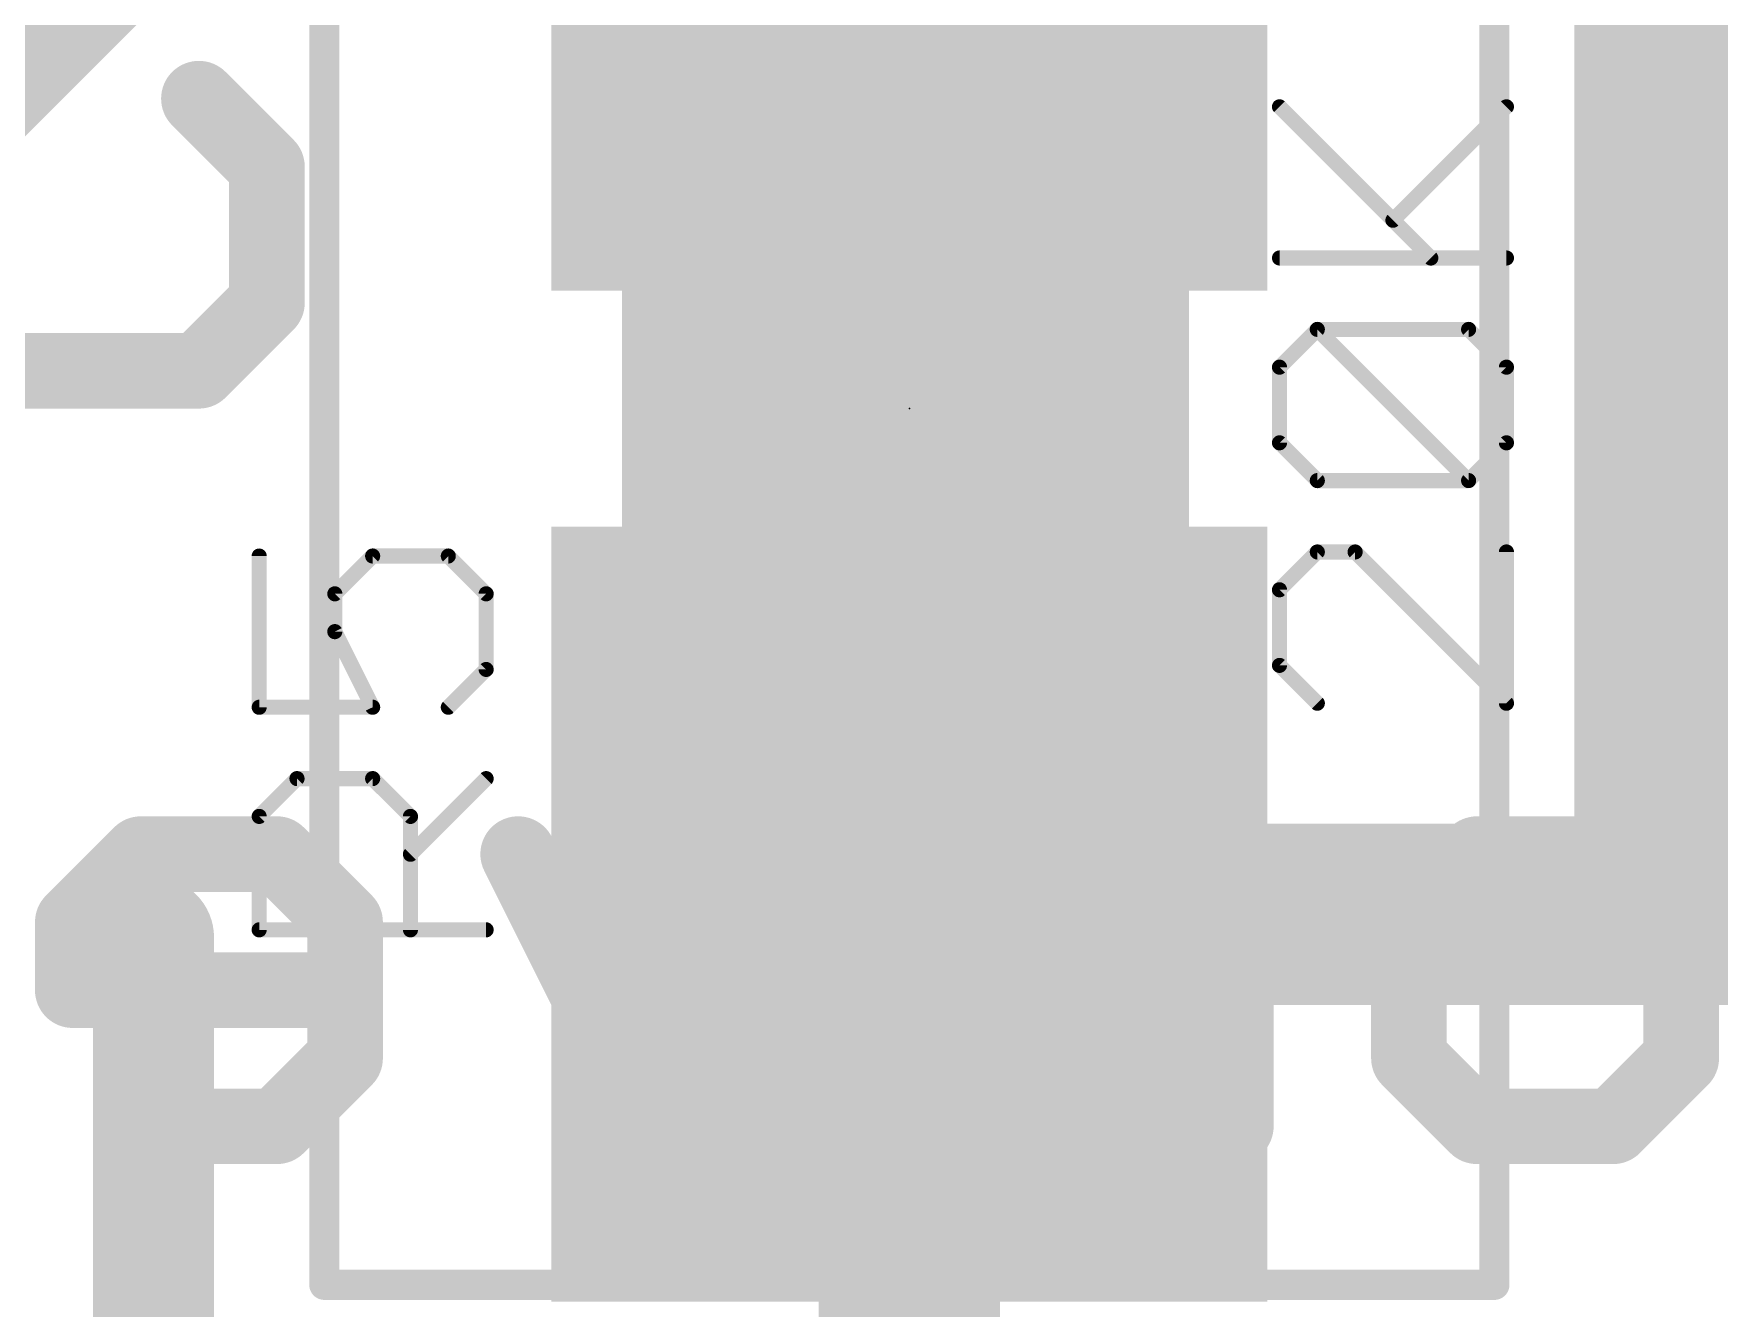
# Model space of a CAD drawing. Extents: x 0 to 108, y -11 to 13.
# Drawn here: x 4.879 to 7.711, y 3.186 to 5.329 of the extents above; entities that cross this region are included whole.
import ezdxf

# ---------------------------------------------------------------- set-up
doc = ezdxf.new("R2010")
doc.units = 0
for name, color, linetype in [('1', 12, 'CONTINUOUS'), ('16', 132, 'CONTINUOUS'), ('21', 41, 'CONTINUOUS'), ('22', 40, 'CONTINUOUS'), ('23', 53, 'CONTINUOUS'), ('25', 253, 'CONTINUOUS'), ('27', 1, 'CONTINUOUS'), ('29', 253, 'CONTINUOUS'), ('31', 4, 'CONTINUOUS'), ('35', 253, 'CONTINUOUS'), ('39', 12, 'CONTINUOUS'), ('51', 53, 'CONTINUOUS')]:
    doc.layers.add(name, color=color, linetype=linetype)

# ---------------------------------------------------------------- blocks, each defined once
blk = doc.blocks.new('RECT')
blk.add_solid([(-0.5, -0.5), (0.5, -0.5), (-0.5, 0.5), (0.5, 0.5)])

msp = doc.modelspace()

# ---------------------------------------------------------------- linework, layer by layer
at = {"layer": '1', "const_width": 0.3048}
for points in [[(7.62, 3.849), (7.62, 10.16)], [(4.699, 5.207), (5.207, 5.715)], [(6.35, 3.849), (7.62, 3.849)], [(7.62, 3.849), (8.89, 3.849)]]:
    msp.add_lwpolyline(points, dxfattribs=at)
at = {"layer": '1', "const_width": 0.1524}
for points in [[(6.35, 3.9252, 1), (6.35, 3.7728)], [(7.62, 3.9252, 1), (7.62, 3.7728)], [(7.62, 3.7728, 1), (7.62, 3.9252)], [(7.5438, 3.849, 1), (7.6962, 3.849)]]:
    msp.add_lwpolyline(points, format="xyb", dxfattribs=at)
at = {"layer": '16', "const_width": 0.3048}
msp.add_lwpolyline([(6.35, 7.366), (6.35, 1.27)], dxfattribs=at)
at = {"layer": '21'}
for points, const_width in [([(5.2705, 5.1057), (5.1561, 5.2201)], 0.127), ([(5.2705, 4.8769), (5.2705, 5.1057)], 0.127), ([(5.1561, 4.7625), (5.2705, 4.8769)], 0.127), ([(4.6985, 4.7625), (5.1561, 4.7625)], 0.127), ([(5.08, 0), (5.08, 3.81)], 0.2032)]:
    msp.add_lwpolyline(points, dxfattribs=dict(at, const_width=const_width))
for points, const_width in [([(5.1786, 5.2425, 1), (5.1337, 5.1976)], 0.0635), ([(5.3022, 5.1057, 1), (5.2388, 5.1057)], 0.0635), ([(5.248, 5.0832, 1), (5.293, 5.1281)], 0.0635), ([(5.293, 4.8544, 1), (5.248, 4.8993)], 0.0635), ([(5.2388, 4.8769, 1), (5.3022, 4.8769)], 0.0635), ([(5.1337, 4.785, 1), (5.1786, 4.74)], 0.0635), ([(5.1561, 4.7308, 1), (5.1561, 4.7942)], 0.0635), ([(5.1308, 3.81, 1), (5.0292, 3.81)], 0.1016)]:
    msp.add_lwpolyline(points, format="xyb", dxfattribs=dict(at, const_width=const_width))
at = {"layer": '22', "const_width": 0.127}
for points in [[(5.0586, 3.9501), (4.9442, 3.8357)], [(5.2874, 3.9501), (5.0586, 3.9501)], [(5.4018, 3.8357), (5.2874, 3.9501)], [(5.9214, 3.4925), (5.6926, 3.9501)], [(6.1502, 3.9501), (5.9214, 3.4925)], [(6.5555, 3.9501), (6.4411, 3.8357)], [(6.8986, 3.9501), (6.5555, 3.9501)], [(6.8986, 3.4925), (6.8986, 3.9501)], [(7.1895, 3.8357), (7.3039, 3.9501)], [(7.3039, 3.9501), (7.5327, 3.9501)], [(7.5327, 3.9501), (7.6471, 3.8357)], [(4.9442, 3.8357), (4.9442, 3.7213)], [(5.4018, 3.6069), (5.4018, 3.8357)], [(6.4411, 3.8357), (6.4411, 3.4925)], [(7.1895, 3.6069), (7.1895, 3.8357)], [(7.6471, 3.8357), (7.6471, 3.6069)], [(4.9442, 3.7213), (5.4018, 3.7213)], [(5.2874, 3.4925), (5.4018, 3.6069)], [(7.3039, 3.4925), (7.1895, 3.6069)], [(7.6471, 3.6069), (7.5327, 3.4925)], [(5.0586, 3.4925), (5.2874, 3.4925)], [(7.5327, 3.4925), (7.3039, 3.4925)]]:
    msp.add_lwpolyline(points, dxfattribs=at)
at = {"layer": '22', "const_width": 0.0635}
for points in [[(5.0586, 3.9818, 1), (5.0586, 3.9183)], [(5.0811, 3.9276, 1), (5.0362, 3.9725)], [(5.3099, 3.9725, 1), (5.265, 3.9276)], [(5.2874, 3.9183, 1), (5.2874, 3.9818)], [(5.721, 3.9643, 1), (5.6642, 3.9359)], [(6.1786, 3.9359, 1), (6.1218, 3.9643)], [(6.5555, 3.9818, 1), (6.5555, 3.9183)], [(6.5779, 3.9276, 1), (6.533, 3.9725)], [(6.9304, 3.9501, 1), (6.8669, 3.9501)], [(6.8986, 3.9183, 1), (6.8986, 3.9818)], [(7.3039, 3.9818, 1), (7.3039, 3.9183)], [(7.3263, 3.9276, 1), (7.2814, 3.9725)], [(7.5551, 3.9725, 1), (7.5102, 3.9276)], [(7.5327, 3.9183, 1), (7.5327, 3.9818)], [(4.976, 3.8357, 1), (4.9125, 3.8357)], [(4.9218, 3.8581, 1), (4.9667, 3.8132)], [(5.4336, 3.8357, 1), (5.3701, 3.8357)], [(5.3794, 3.8132, 1), (5.4243, 3.8581)], [(6.4728, 3.8357, 1), (6.4093, 3.8357)], [(6.4186, 3.8581, 1), (6.4635, 3.8132)], [(7.2212, 3.8357, 1), (7.1577, 3.8357)], [(7.167, 3.8581, 1), (7.2119, 3.8132)], [(7.6788, 3.8357, 1), (7.6153, 3.8357)], [(7.6246, 3.8132, 1), (7.6695, 3.8581)], [(4.9442, 3.753, 1), (4.9442, 3.6895)], [(5.4018, 3.6895, 1), (5.4018, 3.753)], [(4.9125, 3.7213, 1), (4.976, 3.7213)], [(5.4243, 3.5844, 1), (5.3794, 3.6293)], [(7.2119, 3.6293, 1), (7.167, 3.5844)], [(7.6695, 3.5844, 1), (7.6246, 3.6293)], [(5.3701, 3.6069, 1), (5.4336, 3.6069)], [(7.1577, 3.6069, 1), (7.2212, 3.6069)], [(7.6153, 3.6069, 1), (7.6788, 3.6069)], [(5.0586, 3.5243, 1), (5.0586, 3.4607)], [(5.265, 3.515, 1), (5.3099, 3.47)], [(5.2874, 3.4607, 1), (5.2874, 3.5243)], [(7.3039, 3.5243, 1), (7.3039, 3.4607)], [(7.2814, 3.47, 1), (7.3263, 3.515)], [(7.5102, 3.515, 1), (7.5551, 3.47)], [(7.5327, 3.4607, 1), (7.5327, 3.5243)], [(5.893, 3.5067, 1), (5.9498, 3.4783)], [(5.893, 3.4783, 1), (5.9498, 3.5067)], [(6.4093, 3.4925, 1), (6.4728, 3.4925)], [(6.8669, 3.4925, 1), (6.9304, 3.4925)]]:
    msp.add_lwpolyline(points, format="xyb", dxfattribs=at)
at = {"layer": '23'}
msp.add_point((6.35, 4.699), dxfattribs=at)
at = {"layer": '25', "const_width": 0.0254}
for points in [[(5.2575, 4.4511), (5.2575, 4.1969)], [(5.3846, 4.3876), (5.4481, 4.4511)], [(5.4481, 4.4511), (5.5752, 4.4511)], [(5.5752, 4.4511), (5.6388, 4.3876)], [(5.3846, 4.324), (5.3846, 4.3876)], [(5.6388, 4.3876), (5.6388, 4.2605)], [(5.4481, 4.1969), (5.3846, 4.324)], [(5.6388, 4.2605), (5.5752, 4.1969)], [(5.2575, 4.1969), (5.4481, 4.1969)], [(5.2575, 4.0134), (5.321, 4.0769)], [(5.321, 4.0769), (5.4481, 4.0769)], [(5.4481, 4.0769), (5.5117, 4.0134)], [(5.5117, 3.9498), (5.6388, 4.0769)], [(5.2575, 3.8227), (5.2575, 4.0134)], [(5.5117, 4.0134), (5.5117, 3.8227)], [(5.6388, 3.8227), (5.2575, 3.8227)]]:
    msp.add_lwpolyline(points, dxfattribs=at)
at = {"layer": '25', "const_width": 0.0127}
for points in [[(5.2638, 4.4511, 1), (5.2511, 4.4511)], [(5.4481, 4.4575, 1), (5.4481, 4.4448)], [(5.4526, 4.4466, 1), (5.4436, 4.4556)], [(5.5797, 4.4556, 1), (5.5708, 4.4466)], [(5.5752, 4.4448, 1), (5.5752, 4.4575)], [(5.3909, 4.3876, 1), (5.3782, 4.3876)], [(5.3801, 4.3921, 1), (5.3891, 4.3831)], [(5.6452, 4.3876, 1), (5.6325, 4.3876)], [(5.6343, 4.3831, 1), (5.6433, 4.3921)], [(5.3903, 4.3269, 1), (5.3789, 4.3212)], [(5.3782, 4.324, 1), (5.3909, 4.324)], [(5.6325, 4.2605, 1), (5.6452, 4.2605)], [(5.6433, 4.256, 1), (5.6343, 4.2649)], [(5.2575, 4.2033, 1), (5.2575, 4.1906)], [(5.2511, 4.1969, 1), (5.2638, 4.1969)], [(5.4425, 4.1941, 1), (5.4538, 4.1997)], [(5.4481, 4.1906, 1), (5.4481, 4.2033)], [(5.5708, 4.2014, 1), (5.5797, 4.1924)], [(5.321, 4.0833, 1), (5.321, 4.0706)], [(5.3255, 4.0724, 1), (5.3165, 4.0814)], [(5.4526, 4.0814, 1), (5.4436, 4.0724)], [(5.4481, 4.0706, 1), (5.4481, 4.0833)], [(5.6433, 4.0724, 1), (5.6343, 4.0814)], [(5.2638, 4.0134, 1), (5.2511, 4.0134)], [(5.253, 4.0179, 1), (5.262, 4.0089)], [(5.518, 4.0134, 1), (5.5053, 4.0134)], [(5.5072, 4.0089, 1), (5.5162, 4.0179)], [(5.5072, 3.9543, 1), (5.5162, 3.9453)], [(5.2575, 3.8291, 1), (5.2575, 3.8164)], [(5.2511, 3.8227, 1), (5.2638, 3.8227)], [(5.5053, 3.8227, 1), (5.518, 3.8227)], [(5.6388, 3.8164, 1), (5.6388, 3.8291)]]:
    msp.add_lwpolyline(points, format="xyb", dxfattribs=at)
at = {"layer": '27', "const_width": 0.0254}
for points in [[(7.2262, 4.9521), (6.972, 5.2063)], [(7.1626, 5.0157), (7.3533, 5.2063)], [(6.972, 4.9521), (7.3533, 4.9521)], [(6.972, 4.7686), (7.0355, 4.8321)], [(7.0355, 4.8321), (7.2897, 4.8321)], [(7.2897, 4.5779), (7.0355, 4.8321)], [(7.2897, 4.8321), (7.3533, 4.7686)], [(6.972, 4.6415), (6.972, 4.7686)], [(7.3533, 4.7686), (7.3533, 4.6415)], [(7.0355, 4.5779), (6.972, 4.6415)], [(7.3533, 4.6415), (7.2897, 4.5779)], [(7.2897, 4.5779), (7.0355, 4.5779)], [(7.0355, 4.4579), (6.972, 4.3944)], [(7.0991, 4.4579), (7.0355, 4.4579)], [(7.3533, 4.2037), (7.0991, 4.4579)], [(7.3533, 4.4579), (7.3533, 4.2037)], [(6.972, 4.3944), (6.972, 4.2673)], [(6.972, 4.2673), (7.0355, 4.2037)]]:
    msp.add_lwpolyline(points, dxfattribs=at)
at = {"layer": '27', "const_width": 0.0127}
for points in [[(6.9765, 5.2108, 1), (6.9675, 5.2018)], [(7.3578, 5.2018, 1), (7.3488, 5.2108)], [(7.1581, 5.0202, 1), (7.1671, 5.0112)], [(6.972, 4.9585, 1), (6.972, 4.9458)], [(7.2217, 4.9476, 1), (7.2307, 4.9566)], [(7.3533, 4.9458, 1), (7.3533, 4.9585)], [(7.0355, 4.8385, 1), (7.0355, 4.8258)], [(7.04, 4.8366, 1), (7.031, 4.8276)], [(7.04, 4.8276, 1), (7.031, 4.8366)], [(7.2942, 4.8366, 1), (7.2853, 4.8276)], [(7.2897, 4.8258, 1), (7.2897, 4.8385)], [(6.9783, 4.7686, 1), (6.9656, 4.7686)], [(6.9675, 4.7731, 1), (6.9765, 4.7641)], [(7.3597, 4.7686, 1), (7.3469, 4.7686)], [(7.3488, 4.7641, 1), (7.3578, 4.7731)], [(6.9656, 4.6415, 1), (6.9783, 4.6415)], [(6.9765, 4.6459, 1), (6.9675, 4.637)], [(7.3469, 4.6415, 1), (7.3597, 4.6415)], [(7.3578, 4.637, 1), (7.3488, 4.6459)], [(7.0355, 4.5843, 1), (7.0355, 4.5716)], [(7.031, 4.5734, 1), (7.04, 4.5824)], [(7.2853, 4.5824, 1), (7.2942, 4.5734)], [(7.2853, 4.5734, 1), (7.2942, 4.5824)], [(7.2897, 4.5716, 1), (7.2897, 4.5843)], [(7.0355, 4.4643, 1), (7.0355, 4.4516)], [(7.04, 4.4534, 1), (7.031, 4.4624)], [(7.1036, 4.4624, 1), (7.0946, 4.4534)], [(7.0991, 4.4516, 1), (7.0991, 4.4643)], [(7.3597, 4.4579, 1), (7.3469, 4.4579)], [(6.9783, 4.3944, 1), (6.9656, 4.3944)], [(6.9675, 4.3989, 1), (6.9765, 4.3899)], [(6.9765, 4.2717, 1), (6.9675, 4.2628)], [(6.9656, 4.2673, 1), (6.9783, 4.2673)], [(7.031, 4.1992, 1), (7.04, 4.2082)], [(7.3469, 4.2037, 1), (7.3597, 4.2037)], [(7.3488, 4.1992, 1), (7.3578, 4.2082)]]:
    msp.add_lwpolyline(points, format="xyb", dxfattribs=at)
at = {"layer": '39', "const_width": 0.0508}
for points in [[(5.367, 3.226), (5.367, 6.172)], [(7.333, 6.172), (7.333, 3.226)], [(7.333, 3.226), (5.367, 3.226)]]:
    msp.add_lwpolyline(points, dxfattribs=at)
at = {"layer": '39', "const_width": 0.0254}
for points in [[(5.367, 3.2387, 1), (5.367, 3.2133)], [(5.3543, 3.226, 1), (5.3797, 3.226)], [(7.3203, 3.226, 1), (7.3457, 3.226)], [(7.333, 3.2133, 1), (7.333, 3.2387)]]:
    msp.add_lwpolyline(points, format="xyb", dxfattribs=at)
at = {"layer": '51', "const_width": 0.1016}
for points in [[(5.918, 4.343), (5.918, 5.055)], [(6.769, 4.343), (6.769, 5.055)]]:
    msp.add_lwpolyline(points, dxfattribs=at)
at = {"layer": '51', "const_width": 0.0508}
for points in [[(5.9434, 5.055, 1), (5.8926, 5.055)], [(6.7944, 5.055, 1), (6.7436, 5.055)], [(5.8926, 4.343, 1), (5.9434, 4.343)], [(6.7436, 4.343, 1), (6.7944, 4.343)]]:
    msp.add_lwpolyline(points, format="xyb", dxfattribs=at)

# ---------------------------------------------------------------- block references
at = {"layer": '1', "xscale": 1.1, "rotation": 90}
for p in [(6.35, 5.549), (6.35, 3.849)]:
    msp.add_blockref('RECT', p, dxfattribs=at)
at = {"layer": '21', "xscale": 0.4572, "yscale": 0.762, "rotation": 90}
msp.add_blockref('RECT', (6.35, 4.699), dxfattribs=at)
at = {"layer": '29', "xscale": 1.3032, "yscale": 1.2032, "rotation": 90}
for p in [(6.35, 5.549), (6.35, 3.849)]:
    msp.add_blockref('RECT', p, dxfattribs=at)
at = {"layer": '31', "xscale": 1.1, "rotation": 90}
for p in [(6.35, 5.549), (6.35, 3.849)]:
    msp.add_blockref('RECT', p, dxfattribs=at)
at = {"layer": '35', "xscale": 0.3998, "yscale": 0.6, "rotation": 90}
msp.add_blockref('RECT', (6.35, 4.699), dxfattribs=at)
at = {"layer": '51', "xscale": 0.5001, "yscale": 0.95, "rotation": 90}
for p in [(6.3449, 5.2793), (6.3449, 4.1109)]:
    msp.add_blockref('RECT', p, dxfattribs=at)

doc.saveas('drawing.dxf')
